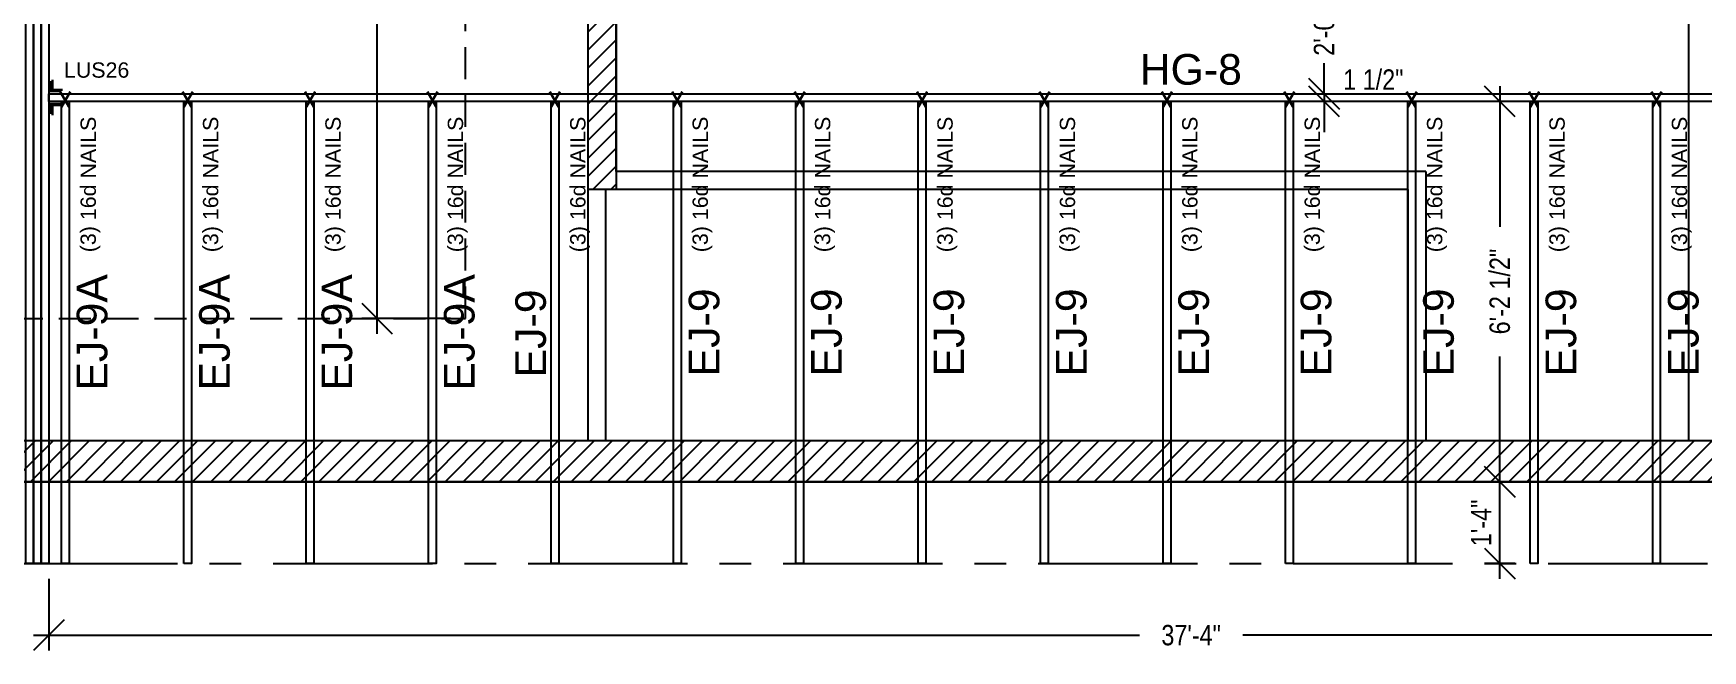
# Model space of a CAD drawing. Header units: inches. Extents: x -1174 to 3208, y -125 to 2788.
# Drawn here: x 928.7 to 1256, y 499 to 619.9 of the extents above; entities that cross this region are included whole.
import ezdxf
from ezdxf.enums import TextEntityAlignment as Align

# ---------------------------------------------------------------- set-up
doc = ezdxf.new("R2010")
doc.units = ezdxf.units.IN
doc.header["$LTSCALE"] = 25
doc.header["$MEASUREMENT"] = 0
doc.header["$PDMODE"] = 34
doc.header["$PDSIZE"] = 0.08
doc.linetypes.add('CENTER', pattern=[2, 1.25, -0.25, 0.25, -0.25])
doc.linetypes.add('HIDDEN', pattern=[0.375, 0.25, -0.125])
for name, color, linetype in [('1WEXTERIOR', 150, 'Continuous'), ('1WFIXTURES', 3, 'Continuous'), ('1WINTERIOR', 4, 'Continuous'), ('R_connectors', 150, 'Continuous'), ('R_connectors_text', 150, 'Continuous'), ('RDIM', 2, 'Continuous'), ('RMARK', 80, 'Continuous'), ('ROOF', 7, 'CENTER'), ('RTRUSS', 30, 'Continuous')]:
    doc.layers.add(name, color=color, linetype=linetype)
doc.styles.add('Dim', font='ARIALN.TTF')
doc.styles.add('Plane', font='arial.ttf')
doc.dimstyles.new('Clearspan', dxfattribs={"dimscale": 48, "dimtxt": 0.083333, "dimasz": 0.125, "dimexe": 0.0625, "dimexo": 0.0625, "dimgap": 0.09375, "dimtad": 0, "dimtoh": 1, "dimdec": 4, "dimzin": 3, "dimdsep": 46, "dimlunit": 4, "dimtxsty": 'Dim', "dimblk": 'OBLIQUE', "dimcen": 0.09375, "dimdle": 0.0625, "dimazin": 0, "dimtfac": 1, "dimtdec": 4, "dimtix": 1, "dimtmove": 2, "dimatfit": 3, "dimfxl": 1, "dimfrac": 2, "dimtolj": 1, "dimtzin": 3, "dimarcsym": 0})

# ---------------------------------------------------------------- blocks, each defined once
blk = doc.blocks.new('LUS26')
at = {"const_width": 0.5}
for points in [[(-1.5, -2.75), (-1.5, -0.75), (-3.5, -0.75)], [(1.5, -2.75), (1.5, -0.75), (3.5, -0.75)]]:
    blk.add_lwpolyline(points, dxfattribs=at)
blk = doc.blocks.new('hanger16dNAILS')
at = {"color": 0, "const_width": 0.5}
for points in [[(1.12, -0.75), (-1.91, 1)], [(1.12, 0.75), (-1.91, -1)]]:
    blk.add_lwpolyline(points, dxfattribs=at)
blk = doc.blocks.new('_OBLIQUE')
at = {"color": 0, "linetype": 'ByBlock'}
blk.add_line((-0.5, -0.5), (0.5, 0.5), dxfattribs=at)
blk = doc.blocks.new('*D217')
at = {"layer": 'Defpoints', "color": 0, "transparency": 16777216}
for p in [(1216.22, 606.6), (1222.18, 606.6), (1222.18, 532.1)]:
    blk.add_point(p, dxfattribs=at)
at = {"layer": 'RDIM', "color": 0, "lineweight": -2, "transparency": 16777216}
for p, q in [((1216.22, 609.6), (1216.22, 582.05)), ((1219.18, 606.6), (1213.22, 606.6)), ((1216.22, 529.1), (1216.22, 556.66)), ((1219.18, 532.1), (1213.22, 532.1))]:
    blk.add_line(p, q, dxfattribs=at)
at = {"layer": 'RDIM', "color": 0, "lineweight": -2, "transparency": 16777216, "xscale": 6, "yscale": 6, "zscale": 6}
for p, rotation in [((1216.22, 606.6), 90), ((1216.22, 532.1), 270)]:
    blk.add_blockref('_OBLIQUE', p, dxfattribs=dict(at, rotation=rotation))
at = {"layer": 'RDIM', "color": 0, "transparency": 16777216, "insert": (1216.22, 569.35), "char_height": 4, "attachment_point": 5, "rotation": 90, "style": 'Dim'}
blk.add_mtext('\\A1;6\'-2 1/2"', dxfattribs=at)
blk = doc.blocks.new('*D218')
at = {"layer": 'Defpoints', "color": 0, "transparency": 16777216}
for p in [(1216.22, 532.1), (1222.18, 532.1), (1222.18, 516.1)]:
    blk.add_point(p, dxfattribs=at)
at = {"layer": 'RDIM', "color": 0, "lineweight": -2, "transparency": 16777216}
for p, q in [((1216.22, 513.1), (1216.22, 535.1)), ((1219.18, 532.1), (1213.22, 532.1)), ((1219.18, 516.1), (1213.22, 516.1))]:
    blk.add_line(p, q, dxfattribs=at)
at = {"layer": 'RDIM', "color": 0, "lineweight": -2, "transparency": 16777216, "xscale": 6, "yscale": 6, "zscale": 6}
for p, rotation in [((1216.22, 532.1), 90), ((1216.22, 516.1), 270)]:
    blk.add_blockref('_OBLIQUE', p, dxfattribs=dict(at, rotation=rotation))
at = {"layer": 'RDIM', "color": 0, "transparency": 16777216, "insert": (1212.53, 524.04), "char_height": 4, "attachment_point": 5, "rotation": 90, "style": 'Dim'}
blk.add_mtext('\\A1;1\'-4"', dxfattribs=at)
blk = doc.blocks.new('*D231')
at = {"layer": 'Defpoints', "color": 0, "transparency": 16777216}
for p in [(996.05, 728.1), (1013.43, 728.1), (1013.43, 564.1)]:
    blk.add_point(p, dxfattribs=at)
at = {"layer": 'RDIM', "color": 0, "lineweight": -2, "transparency": 16777216}
for p, q in [((996.05, 731.1), (996.05, 656.09)), ((1010.43, 728.1), (993.05, 728.1)), ((996.05, 561.1), (996.05, 636.12)), ((1010.43, 564.1), (993.05, 564.1))]:
    blk.add_line(p, q, dxfattribs=at)
at = {"layer": 'RDIM', "color": 0, "lineweight": -2, "transparency": 16777216, "xscale": 6, "yscale": 6, "zscale": 6}
for p, rotation in [((996.05, 728.1), 90), ((996.05, 564.1), 270)]:
    blk.add_blockref('_OBLIQUE', p, dxfattribs=dict(at, rotation=rotation))
at = {"layer": 'RDIM', "color": 0, "transparency": 16777216, "insert": (996.05, 646.1), "char_height": 4, "attachment_point": 5, "rotation": 90, "style": 'Dim'}
blk.add_mtext('\\A1;13\'-8"', dxfattribs=at)
blk = doc.blocks.new('*D244')
at = {"layer": 'Defpoints', "color": 0, "transparency": 16777216}
for p in [(1379.68, 532.1), (931.68, 516.1), (1379.68, 502.03)]:
    blk.add_point(p, dxfattribs=at)
at = {"layer": 'RDIM', "color": 0, "lineweight": -2, "transparency": 16777216}
for p, q in [((1379.68, 529.1), (1379.68, 499.03)), ((931.68, 513.1), (931.68, 499.03)), ((928.68, 502.03), (1145.54, 502.03)), ((1382.68, 502.03), (1165.81, 502.03))]:
    blk.add_line(p, q, dxfattribs=at)
at = {"layer": 'RDIM', "color": 0, "lineweight": -2, "transparency": 16777216, "xscale": 6, "yscale": 6, "zscale": 6, "rotation": 180}
blk.add_blockref('_OBLIQUE', (931.68, 502.03), dxfattribs=at)
at = {"layer": 'RDIM', "color": 0, "lineweight": -2, "transparency": 16777216, "xscale": 6, "yscale": 6, "zscale": 6}
blk.add_blockref('_OBLIQUE', (1379.68, 502.03), dxfattribs=at)
at = {"layer": 'RDIM', "color": 0, "transparency": 16777216, "insert": (1155.68, 502.03), "char_height": 4, "attachment_point": 5, "style": 'Dim'}
blk.add_mtext('\\A1;37\'-4"', dxfattribs=at)
blk = doc.blocks.new('hanger1.5')
at = {"color": 0, "const_width": 0.5}
for points in [[(2.5, 1.25), (0.5, 1.25), (0.5, 3.25)], [(0.5, -3.25), (0.5, -1.25), (2.5, -1.25)]]:
    blk.add_lwpolyline(points, dxfattribs=at)
blk = doc.blocks.new('*D275')
at = {"layer": 'Defpoints', "color": 0, "transparency": 16777216}
for p in [(1155.68, 632.1), (1155.68, 608.1), (1181.76, 608.1)]:
    blk.add_point(p, dxfattribs=at)
at = {"layer": 'RDIM', "color": 0, "lineweight": -2, "transparency": 16777216}
for p, q in [((1181.76, 632.1), (1181.76, 638.1)), ((1158.68, 632.1), (1184.76, 632.1)), ((1181.76, 632.1), (1181.76, 628.99)), ((1181.76, 608.1), (1181.76, 611.21)), ((1158.68, 608.1), (1184.76, 608.1)), ((1181.76, 608.1), (1181.76, 602.1))]:
    blk.add_line(p, q, dxfattribs=at)
at = {"layer": 'RDIM', "color": 0, "lineweight": -2, "transparency": 16777216, "xscale": 6, "yscale": 6, "zscale": 6}
for p, rotation in [((1181.76, 632.1), 270), ((1181.76, 608.1), 90)]:
    blk.add_blockref('_OBLIQUE', p, dxfattribs=dict(at, rotation=rotation))
at = {"layer": 'RDIM', "color": 0, "transparency": 16777216, "insert": (1181.76, 620.1), "char_height": 4, "attachment_point": 5, "rotation": 90, "style": 'Dim'}
blk.add_mtext('\\A1;2\'-0"', dxfattribs=at)
blk = doc.blocks.new('*D276')
at = {"layer": 'Defpoints', "color": 0, "transparency": 16777216}
for p in [(1155.68, 608.1), (1181.76, 606.6), (1196.55, 606.6, 120)]:
    blk.add_point(p, dxfattribs=at)
at = {"layer": 'RDIM', "color": 0, "lineweight": -2, "transparency": 16777216}
for p, q in [((1181.76, 608.1), (1181.76, 614.1)), ((1158.68, 608.1), (1184.76, 608.1)), ((1193.55, 606.6), (1178.76, 606.6)), ((1181.76, 608.1), (1181.76, 606.6)), ((1181.76, 606.6), (1181.76, 600.6))]:
    blk.add_line(p, q, dxfattribs=at)
at = {"layer": 'RDIM', "color": 0, "lineweight": -2, "transparency": 16777216, "xscale": 6, "yscale": 6, "zscale": 6}
for p, rotation in [((1181.76, 608.1), 270), ((1181.76, 606.6), 90)]:
    blk.add_blockref('_OBLIQUE', p, dxfattribs=dict(at, rotation=rotation))
at = {"layer": 'RDIM', "color": 0, "transparency": 16777216, "insert": (1191.4, 610.84), "char_height": 4, "attachment_point": 5, "style": 'Dim'}
blk.add_mtext('\\A1;1 1/2"', dxfattribs=at)

msp = doc.modelspace()

# ---------------------------------------------------------------- hatches: boundary and pattern name
at = {"layer": '1WFIXTURES'}
h = msp.add_hatch(dxfattribs=at)
h.set_pattern_fill('ANSI31', color=256, scale=20)
h.paths.add_polyline_path([(759.67545, 752.10261), (751.67545, 752.10261), (751.67545, 532.10261), (1511.67545, 532.10261), (1511.67545, 672.10261), (1427.67545, 672.10261), (1427.67545, 664.10261), (1503.67545, 664.10261), (1503.67545, 540.10261), (759.67545, 540.10261)])
h = msp.add_hatch(dxfattribs=at)
h.set_pattern_fill('ANSI31', color=256, scale=20)
h.paths.add_polyline_path([(1037.42545, 752.10261), (1040.92545, 752.10261), (1040.92545, 644.85261), (1042.92545, 644.85261), (1042.92545, 589.35261), (1037.42545, 589.35261)])

# ---------------------------------------------------------------- linework, layer by layer
at = {"layer": '1WEXTERIOR'}
for p, q in [((1037.42545, 540.10261), (759.67545, 540.10261)), ((1198.17545, 540.10261), (1040.92545, 540.10261)), ((1253.17545, 540.10261), (1201.67545, 540.10261)), ((1511.67545, 532.10261), (751.67545, 532.10261))]:
    msp.add_line(p, q, dxfattribs=at)
at = {"layer": '1WFIXTURES'}
for points in [[(759.67545, 752.10261), (751.67545, 752.10261), (751.67545, 532.10261), (1511.67545, 532.10261), (1511.67545, 672.10261), (1427.67545, 672.10261), (1427.67545, 664.10261), (1503.67545, 664.10261), (1503.67545, 540.10261), (759.67545, 540.10261)], [(1037.42545, 752.10261), (1040.92545, 752.10261), (1040.92545, 644.85261), (1042.92545, 644.85261), (1042.92545, 589.35261), (1037.42545, 589.35261)]]:
    msp.add_lwpolyline(points, close=True, dxfattribs=at)
at = {"layer": '1WINTERIOR'}
for p, q in [((1037.42545, 540.10261), (1037.42545, 752.10261)), ((1253.17545, 750.10261), (1253.17545, 540.10261)), ((1042.92545, 592.85261), (1042.92545, 641.35261)), ((1201.67545, 592.85261), (1042.92545, 592.85261)), ((1201.67545, 592.85261), (1201.67545, 540.10261)), ((1040.92545, 540.10261), (1040.92545, 589.35261)), ((1198.17545, 589.35261), (1040.92545, 589.35261)), ((1198.17545, 589.35261), (1198.17545, 540.10261))]:
    msp.add_line(p, q, dxfattribs=at)
at = {"layer": '1WINTERIOR', "linetype": 'HIDDEN'}
msp.add_lwpolyline([(783.67545, 564.10261), (1013.42545, 564.10261), (1013.42545, 728.10261), (783.67545, 728.10261)], close=True, dxfattribs=at)
at = {"layer": 'ROOF'}
msp.add_line((675.67545, 516.10261), (1527.67545, 516.10261), dxfattribs=at)
at = {"layer": 'RTRUSS'}
for points in [[(927.17545, 516.10261), (927.17545, 760.10261), (931.67545, 760.10261), (931.67545, 516.10261)], [(927.17545, 516.10261), (927.17545, 760.10261), (928.67545, 760.10261), (928.67545, 516.10261)], [(928.67545, 516.10261), (928.67545, 760.10261), (930.17545, 760.10261), (930.17545, 516.10261)], [(930.17545, 516.10261), (930.17545, 760.10261), (931.67545, 760.10261), (931.67545, 516.10261)], [(931.67545, 608.10261), (1379.67545, 608.10261), (1379.67545, 606.60261), (931.67545, 606.60261)], [(934.17545, 516.10261), (934.17545, 606.60261), (935.67545, 606.60261), (935.67545, 516.10261)], [(958.17545, 516.10261), (958.17545, 606.60261), (959.67545, 606.60261), (959.67545, 516.10261)], [(982.17545, 516.10261), (982.17545, 606.60261), (983.67545, 606.60261), (983.67545, 516.10261)], [(1006.17545, 516.10261), (1006.17545, 606.60261), (1007.67545, 606.60261), (1007.67545, 516.10261)], [(1030.17545, 516.10261), (1030.17545, 606.60261), (1031.67545, 606.60261), (1031.67545, 516.10261)], [(1054.17545, 516.10261), (1054.17545, 606.60261), (1055.67545, 606.60261), (1055.67545, 516.10261)], [(1078.17545, 516.10261), (1078.17545, 606.60261), (1079.67545, 606.60261), (1079.67545, 516.10261)], [(1102.17545, 516.10261), (1102.17545, 606.60261), (1103.67545, 606.60261), (1103.67545, 516.10261)], [(1126.17545, 516.10261), (1126.17545, 606.60261), (1127.67545, 606.60261), (1127.67545, 516.10261)], [(1150.17545, 516.10261), (1150.17545, 606.60261), (1151.67545, 606.60261), (1151.67545, 516.10261)], [(1174.17545, 516.10261), (1174.17545, 606.60261), (1175.67545, 606.60261), (1175.67545, 516.10261)], [(1198.17545, 516.10261), (1198.17545, 606.60261), (1199.67545, 606.60261), (1199.67545, 516.10261)], [(1222.17545, 516.10261), (1222.17545, 606.60261), (1223.67545, 606.60261), (1223.67545, 516.10261)], [(1246.17545, 516.10261), (1246.17545, 606.60261), (1247.67545, 606.60261), (1247.67545, 516.10261)]]:
    msp.add_lwpolyline(points, close=True, dxfattribs=at)

# ---------------------------------------------------------------- block references
at = {"layer": 'R_connectors', "color": 1}
msp.add_blockref('hanger1.5', (931.67545, 607.35261), dxfattribs=at)
at = {"layer": 'R_connectors', "color": 150}
for p, rotation in [((934.92545, 606.60261), 270.0000000000006), ((958.92545, 606.60261), 270.0000000000006), ((982.92545, 606.60261), 270.0000000000005), ((1006.92545, 606.60261), 270.0000000000005), ((1030.92545, 606.60261), 270.0000000000006), ((1054.92545, 606.60261), 270.0000000000006), ((1078.92545, 606.60261), 270.0000000000006), ((1102.92545, 606.60261), 270.0000000000006), ((1126.92545, 606.60261), 270.0000000000006), ((1150.92545, 606.60261), 270.0000000000006), ((1174.92545, 606.60261), 270.0000000000006), ((1198.92545, 606.60261), 270.0000000000006), ((1222.92545, 606.60261), 270.0000000000006), ((1246.92545, 606.60261), 270.0000000000006)]:
    msp.add_blockref('hanger16dNAILS', p, dxfattribs=dict(at, rotation=rotation))
at = {"layer": 'RTRUSS', "xscale": -1, "rotation": 90}
msp.add_blockref('LUS26', (931.67545, 607.35261), dxfattribs=at)

# ---------------------------------------------------------------- texts
at = {"layer": 'R_connectors_text', "color": 1, "style": 'Plane'}
msp.add_text('LUS26', height=3, dxfattribs=at).set_placement((934.67545, 611.24074))
at = {"layer": 'R_connectors_text', "color": 150, "style": 'Plane'}
for p in [(937.92545, 603.60261), (961.92545, 603.60261), (985.92545, 603.60261), (1009.92545, 603.60261), (1033.92545, 603.60261), (1057.92545, 603.60261), (1081.92545, 603.60261), (1105.92545, 603.60261), (1129.92545, 603.60261), (1153.92545, 603.60261), (1177.92545, 603.60261), (1201.92545, 603.60261), (1225.92545, 603.60261), (1249.92545, 603.60261)]:
    msp.add_text('(3) 16d NAILS', height=3, rotation=90, dxfattribs=at).set_placement(p, align=Align.TOP_RIGHT)
at = {"layer": 'RMARK', "color": 2, "style": 'Plane'}
msp.add_text('HG-8', height=6, dxfattribs=at).set_placement((1155.61463, 612.87051), align=Align.MIDDLE_CENTER)
for s, p in [('EJ-9A', (940.17545, 561.35261)), ('EJ-9A', (964.17545, 561.35261)), ('EJ-9A', (988.17545, 561.35261)), ('EJ-9A', (1012.17545, 561.35261)), ('EJ-9', (1060.17545, 561.35261)), ('EJ-9', (1084.17545, 561.35261)), ('EJ-9', (1108.17545, 561.35261)), ('EJ-9', (1132.17545, 561.35261)), ('EJ-9', (1156.17545, 561.35261)), ('EJ-9', (1180.17545, 561.35261)), ('EJ-9', (1204.17545, 561.35261)), ('EJ-9', (1228.17545, 561.35261)), ('EJ-9', (1252.17545, 561.35261)), ('EJ-9', (1026.16607, 561.14947))]:
    msp.add_text(s, height=6, rotation=90, dxfattribs=at).set_placement(p, align=Align.MIDDLE_CENTER)

# ---------------------------------------------------------------- dimensions: what is measured, and where the dimension line sits
at = {"layer": 'RDIM'}
for base, p1, p2, picture, middle in [((996.05022, 728.10261), (1013.42545, 564.10261), (1013.42545, 728.10261), '*D231', (996.05022, 646.10261)), ((1181.75613, 608.10261), (1155.67545, 632.10261), (1155.67545, 608.10261), '*D275', (1181.75613, 620.10261)), ((1216.21769, 606.60261), (1222.17545, 532.10261), (1222.17545, 606.60261), '*D217', (1216.21769, 569.35261))]:
    dim = msp.add_linear_dim(base=base, p1=p1, p2=p2, angle=90, dimstyle='Clearspan', dxfattribs=at)
    dim.commit()
    dim.dimension.update_dxf_attribs({"geometry": picture, "text_midpoint": middle})
for base, p1, p2, picture, middle in [((1181.75613, 606.60261), (1155.67545, 608.10261), (1196.55045, 606.60261, 120), '*D276', (1191.40438, 610.84327)), ((1216.21769, 532.10261), (1222.17545, 516.10261), (1222.17545, 532.10261), '*D218', (1212.53163, 524.04306))]:
    dim = msp.add_linear_dim(base=base, p1=p1, p2=p2, angle=90, dimstyle='Clearspan', dxfattribs=at)
    dim.commit()
    dim.dimension.update_dxf_attribs({"geometry": picture, "text_midpoint": middle, "dimtype": 160})
dim = msp.add_linear_dim(base=(1379.67545, 502.02754), p1=(931.67545, 516.10261), p2=(1379.67545, 532.10261), dimstyle='Clearspan', dxfattribs=at)
dim.commit()
dim.dimension.update_dxf_attribs({"geometry": '*D244', "text_midpoint": (1155.67545, 502.02754)})

doc.saveas('drawing.dxf')
